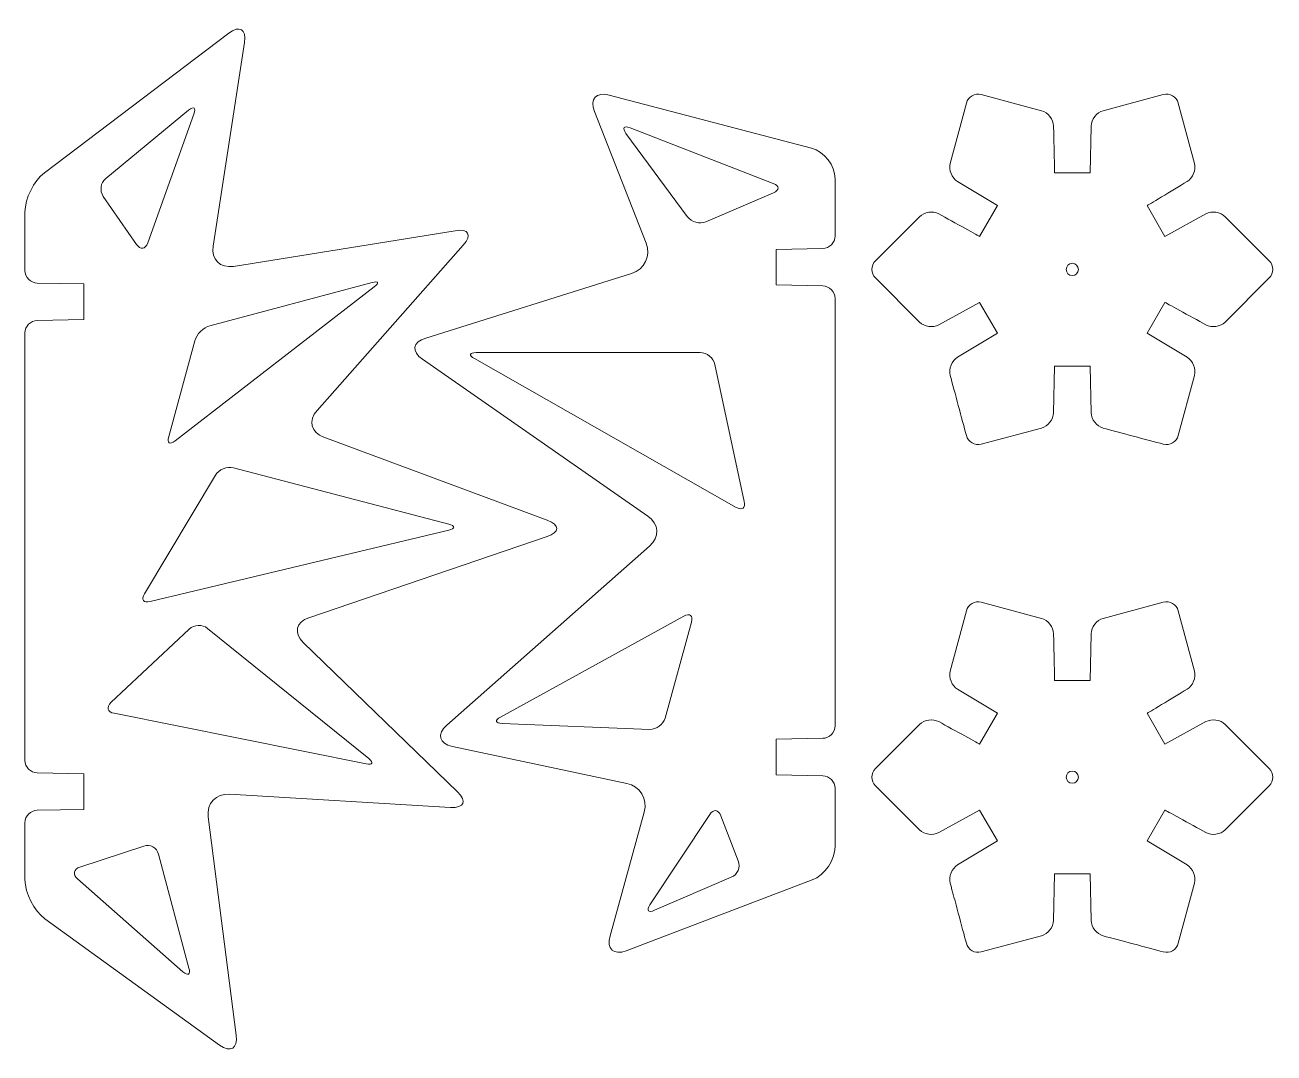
# Model space of a CAD drawing. Header units: inches. Extents: x 20 to 260, y -168 to -20.
# Drawn here: x 158 to 260, y -167.6 to -83.7 of the extents above; entities that cross this region are included whole.
import ezdxf

# ---------------------------------------------------------------- set-up
doc = ezdxf.new("R2010")
doc.units = ezdxf.units.IN
doc.header["$MEASUREMENT"] = 0
doc.layers.add('Layer 1', color=7, linetype='Continuous')

# ---------------------------------------------------------------- blocks, each defined once
blk = doc.blocks.new('block 2')
at = {"layer": 'Layer 1', "color": 1, "lineweight": 9}
for points, knots in [([(234.13, -110.81), (234.13, -110.81), (237.38, -108.84), (237.38, -108.84), (237.38, -108.84), (235.93, -106.33), (235.93, -106.33), (235.93, -106.33), (232.6, -108.16), (232.6, -108.16), (232.12, -108.43), (231.41, -108.33), (231.02, -107.94), (231.02, -107.94), (227.42, -104.34), (227.42, -104.34), (227.03, -103.95), (227.03, -103.32), (227.42, -102.93), (227.42, -102.93), (231.02, -99.34), (231.02, -99.34), (231.41, -98.95), (232.12, -98.84), (232.6, -99.11), (233.83, -99.79), (235.93, -100.94), (235.93, -100.94), (235.93, -100.94), (237.38, -98.43), (237.38, -98.43), (237.38, -98.43), (234.13, -96.46), (234.13, -96.46), (233.66, -96.18), (233.39, -95.51), (233.53, -94.98), (233.53, -94.98), (234.85, -90.07), (234.85, -90.07), (234.99, -89.54), (235.54, -89.22), (236.07, -89.36), (236.07, -89.36), (240.98, -90.68), (240.98, -90.68), (241.52, -90.82), (241.96, -91.38), (241.97, -91.94), (242, -93.34), (242.05, -95.74), (242.05, -95.74), (242.05, -95.74), (244.95, -95.74), (244.95, -95.74), (244.95, -95.74), (245.03, -91.94), (245.03, -91.94), (245.04, -91.38), (245.48, -90.82), (246.01, -90.68), (246.01, -90.68), (250.92, -89.36), (250.92, -89.36), (251.46, -89.22), (252, -89.54), (252.15, -90.07), (252.15, -90.07), (253.46, -94.98), (253.46, -94.98), (253.61, -95.51), (253.34, -96.18), (252.87, -96.46), (251.66, -97.19), (249.61, -98.43), (249.61, -98.43), (249.61, -98.43), (251.06, -100.94), (251.06, -100.94), (251.06, -100.94), (254.4, -99.11), (254.4, -99.11), (254.88, -98.84), (255.59, -98.95), (255.98, -99.34), (255.98, -99.34), (259.57, -102.93), (259.57, -102.93), (259.96, -103.32), (259.96, -103.95), (259.57, -104.34), (259.57, -104.34), (255.98, -107.94), (255.98, -107.94), (255.59, -108.33), (254.88, -108.43), (254.4, -108.16), (253.16, -107.48), (251.06, -106.33), (251.06, -106.33), (251.06, -106.33), (249.61, -108.84), (249.61, -108.84), (249.61, -108.84), (252.87, -110.81), (252.87, -110.81), (253.34, -111.1), (253.61, -111.76), (253.46, -112.3), (253.46, -112.3), (252.15, -117.2), (252.15, -117.2), (252, -117.74), (251.46, -118.05), (250.92, -117.91), (249.62, -117.56), (247.32, -116.95), (246.01, -116.6), (245.48, -116.45), (245.04, -115.89), (245.03, -115.34), (245.03, -115.34), (244.95, -111.54), (244.95, -111.54), (244.95, -111.54), (242.05, -111.54), (242.05, -111.54), (242.05, -111.54), (241.97, -115.34), (241.97, -115.34), (241.96, -115.89), (241.52, -116.45), (240.98, -116.6), (240.98, -116.6), (236.07, -117.91), (236.07, -117.91), (235.54, -118.05), (234.99, -117.74), (234.85, -117.2), (234.5, -115.9), (233.88, -113.6), (233.53, -112.3), (233.39, -111.76), (233.66, -111.1), (234.13, -110.81)], [0, 0, 0, 0, 1, 1, 1, 2, 2, 2, 3, 3, 3, 4, 4, 4, 5, 5, 5, 6, 6, 6, 7, 7, 7, 8, 8, 8, 9, 9, 9, 10, 10, 10, 11, 11, 11, 12, 12, 12, 13, 13, 13, 14, 14, 14, 15, 15, 15, 16, 16, 16, 17, 17, 17, 18, 18, 18, 19, 19, 19, 20, 20, 20, 21, 21, 21, 22, 22, 22, 23, 23, 23, 24, 24, 24, 25, 25, 25, 26, 26, 26, 27, 27, 27, 28, 28, 28, 29, 29, 29, 30, 30, 30, 31, 31, 31, 32, 32, 32, 33, 33, 33, 34, 34, 34, 35, 35, 35, 36, 36, 36, 37, 37, 37, 38, 38, 38, 39, 39, 39, 40, 40, 40, 41, 41, 41, 42, 42, 42, 43, 43, 43, 44, 44, 44, 45, 45, 45, 46, 46, 46, 47, 47, 47, 48, 48, 48, 48]), ([(243.5, -104.14), (243.22, -104.14), (243, -103.91), (243, -103.64), (243, -103.36), (243.22, -103.14), (243.5, -103.14), (243.77, -103.14), (244, -103.36), (244, -103.64), (244, -103.91), (243.77, -104.14), (243.5, -104.14)], [0, 0, 0, 0, 1, 1, 1, 2, 2, 2, 3, 3, 3, 4, 4, 4, 4])]:
    blk.add_open_spline(points, degree=3, knots=knots, dxfattribs=at)
blk = doc.blocks.new('block 3')
at = {"layer": 'Layer 1', "color": 1, "lineweight": 9}
for points, knots in [([(234.13, -152.27), (234.13, -152.27), (237.38, -150.3), (237.38, -150.3), (237.38, -150.3), (235.93, -147.79), (235.93, -147.79), (235.93, -147.79), (232.6, -149.62), (232.6, -149.62), (232.12, -149.89), (231.41, -149.79), (231.02, -149.4), (231.02, -149.4), (227.42, -145.81), (227.42, -145.81), (227.03, -145.42), (227.03, -144.78), (227.42, -144.39), (227.42, -144.39), (231.02, -140.8), (231.02, -140.8), (231.41, -140.41), (232.12, -140.31), (232.6, -140.57), (233.83, -141.25), (235.93, -142.4), (235.93, -142.4), (235.93, -142.4), (237.38, -139.89), (237.38, -139.89), (237.38, -139.89), (234.13, -137.92), (234.13, -137.92), (233.66, -137.64), (233.39, -136.97), (233.53, -136.44), (233.53, -136.44), (234.85, -131.53), (234.85, -131.53), (234.99, -131), (235.54, -130.68), (236.07, -130.82), (236.07, -130.82), (240.98, -132.14), (240.98, -132.14), (241.52, -132.28), (241.96, -132.85), (241.97, -133.4), (242, -134.8), (242.05, -137.2), (242.05, -137.2), (242.05, -137.2), (244.95, -137.2), (244.95, -137.2), (244.95, -137.2), (245.03, -133.4), (245.03, -133.4), (245.04, -132.85), (245.48, -132.28), (246.01, -132.14), (246.01, -132.14), (250.92, -130.82), (250.92, -130.82), (251.46, -130.68), (252, -131), (252.15, -131.53), (252.15, -131.53), (253.46, -136.44), (253.46, -136.44), (253.61, -136.97), (253.34, -137.64), (252.87, -137.92), (251.66, -138.65), (249.61, -139.89), (249.61, -139.89), (249.61, -139.89), (251.06, -142.4), (251.06, -142.4), (251.06, -142.4), (254.4, -140.57), (254.4, -140.57), (254.88, -140.31), (255.59, -140.41), (255.98, -140.8), (255.98, -140.8), (259.57, -144.39), (259.57, -144.39), (259.96, -144.78), (259.96, -145.41), (259.57, -145.81), (259.57, -145.81), (255.98, -149.4), (255.98, -149.4), (255.59, -149.79), (254.88, -149.89), (254.4, -149.62), (253.16, -148.95), (251.06, -147.79), (251.06, -147.79), (251.06, -147.79), (249.61, -150.3), (249.61, -150.3), (249.61, -150.3), (252.87, -152.27), (252.87, -152.27), (253.34, -152.56), (253.61, -153.22), (253.46, -153.76), (253.46, -153.76), (252.15, -158.67), (252.15, -158.67), (252, -159.2), (251.46, -159.52), (250.92, -159.37), (249.62, -159.02), (247.32, -158.41), (246.01, -158.06), (245.48, -157.92), (245.04, -157.35), (245.03, -156.8), (245.03, -156.8), (244.95, -153), (244.95, -153), (244.95, -153), (242.05, -153), (242.05, -153), (242.05, -153), (241.97, -156.8), (241.97, -156.8), (241.96, -157.35), (241.52, -157.91), (240.98, -158.06), (240.98, -158.06), (236.07, -159.37), (236.07, -159.37), (235.54, -159.52), (234.99, -159.2), (234.85, -158.67), (234.5, -157.36), (233.88, -155.06), (233.53, -153.76), (233.39, -153.22), (233.66, -152.56), (234.13, -152.27)], [0, 0, 0, 0, 1, 1, 1, 2, 2, 2, 3, 3, 3, 4, 4, 4, 5, 5, 5, 6, 6, 6, 7, 7, 7, 8, 8, 8, 9, 9, 9, 10, 10, 10, 11, 11, 11, 12, 12, 12, 13, 13, 13, 14, 14, 14, 15, 15, 15, 16, 16, 16, 17, 17, 17, 18, 18, 18, 19, 19, 19, 20, 20, 20, 21, 21, 21, 22, 22, 22, 23, 23, 23, 24, 24, 24, 25, 25, 25, 26, 26, 26, 27, 27, 27, 28, 28, 28, 29, 29, 29, 30, 30, 30, 31, 31, 31, 32, 32, 32, 33, 33, 33, 34, 34, 34, 35, 35, 35, 36, 36, 36, 37, 37, 37, 38, 38, 38, 39, 39, 39, 40, 40, 40, 41, 41, 41, 42, 42, 42, 43, 43, 43, 44, 44, 44, 45, 45, 45, 46, 46, 46, 47, 47, 47, 48, 48, 48, 48]), ([(243.5, -145.6), (243.22, -145.6), (243, -145.37), (243, -145.1), (243, -144.82), (243.22, -144.6), (243.5, -144.6), (243.77, -144.6), (244, -144.82), (244, -145.1), (244, -145.37), (243.77, -145.6), (243.5, -145.6)], [0, 0, 0, 0, 1, 1, 1, 2, 2, 2, 3, 3, 3, 4, 4, 4, 4])]:
    blk.add_open_spline(points, degree=3, knots=knots, dxfattribs=at)
blk = doc.blocks.new('block 13')
at = {"layer": 'Layer 1', "color": 1, "lineweight": 9}
for points in [[(171.36, -90.64), (171.36, -90.64), (164.59, -96.22), (164.59, -96.22), (164.17, -96.57), (164.08, -97.23), (164.39, -97.68), (164.39, -97.68), (167.11, -101.6), (167.11, -101.6), (167.43, -102.05), (167.83, -102), (168.02, -101.48), (168.02, -101.48), (171.79, -90.95), (171.79, -90.95), (171.98, -90.43), (171.78, -90.29), (171.36, -90.64)], [(170.26, -117.65), (170.26, -117.65), (186.51, -105.07), (186.51, -105.07), (186.95, -104.73), (186.87, -104.57), (186.33, -104.71), (186.33, -104.71), (173.1, -108.24), (173.1, -108.24), (172.56, -108.38), (172.01, -108.93), (171.87, -109.46), (171.87, -109.46), (169.73, -117.29), (169.73, -117.29), (169.58, -117.83), (169.82, -117.99), (170.26, -117.65)], [(168.21, -130.76), (168.21, -130.76), (192.59, -124.93), (192.59, -124.93), (193.13, -124.8), (193.13, -124.58), (192.6, -124.44), (192.6, -124.44), (175.02, -119.84), (175.02, -119.84), (174.49, -119.7), (173.82, -119.97), (173.54, -120.45), (173.54, -120.45), (167.75, -130.14), (167.75, -130.14), (167.46, -130.61), (167.67, -130.89), (168.21, -130.76)], [(165.27, -139.89), (165.27, -139.89), (185.86, -144.02), (185.86, -144.02), (186.4, -144.13), (186.49, -143.93), (186.06, -143.58), (186.06, -143.58), (172.91, -132.95), (172.91, -132.95), (172.48, -132.61), (171.8, -132.63), (171.4, -133.01), (171.4, -133.01), (165.02, -139.01), (165.02, -139.01), (164.62, -139.39), (164.73, -139.79), (165.27, -139.89)], [(162.29, -153.41), (162.29, -153.41), (170.89, -160.99), (170.89, -160.99), (171.31, -161.36), (171.53, -161.22), (171.38, -160.69), (171.38, -160.69), (168.9, -151.39), (168.9, -151.39), (168.76, -150.85), (168.22, -150.56), (167.69, -150.73), (167.69, -150.73), (162.49, -152.44), (162.49, -152.44), (161.97, -152.61), (161.88, -153.05), (162.29, -153.41)]]:
    blk.add_open_spline(points, degree=3, knots=[0, 0, 0, 0, 1, 1, 1, 2, 2, 2, 3, 3, 3, 4, 4, 4, 5, 5, 5, 6, 6, 6, 6], dxfattribs=at)
blk = doc.blocks.new('block 12')
at = {"layer": 'Layer 1', "color": 1, "lineweight": 9}
blk.add_open_spline([(173.88, -166.98), (174.78, -167.63), (175.39, -167.27), (175.25, -166.17), (175.25, -166.17), (172.96, -148.35), (172.96, -148.35), (172.82, -147.26), (173.59, -146.42), (174.7, -146.49), (174.7, -146.49), (192.75, -147.57), (192.75, -147.57), (193.86, -147.64), (194.11, -147.07), (193.31, -146.3), (193.31, -146.3), (180.72, -134.11), (180.72, -134.11), (179.93, -133.34), (180.13, -132.43), (181.18, -132.08), (181.18, -132.08), (200.62, -125.46), (200.62, -125.46), (201.66, -125.11), (201.67, -124.51), (200.64, -124.12), (200.64, -124.12), (182.4, -117.35), (182.4, -117.35), (181.36, -116.96), (181.11, -115.98), (181.85, -115.15), (181.85, -115.15), (193.78, -101.66), (193.78, -101.66), (194.51, -100.83), (194.22, -100.3), (193.13, -100.48), (193.13, -100.48), (175.02, -103.39), (175.02, -103.39), (173.93, -103.56), (173.18, -102.82), (173.35, -101.73), (173.35, -101.73), (175.92, -85.11), (175.92, -85.11), (176.09, -84.02), (175.51, -83.68), (174.63, -84.35), (174.63, -84.35), (159.59, -95.74), (159.59, -95.74), (158.71, -96.41), (158, -97.85), (158, -98.95), (158, -98.95), (158, -103.73), (158, -103.73), (158, -104.28), (158.45, -104.74), (159, -104.75), (159, -104.75), (162.8, -104.83), (162.8, -104.83), (162.8, -104.83), (162.8, -107.73), (162.8, -107.73), (162.8, -107.73), (159, -107.81), (159, -107.81), (158.45, -107.82), (158, -108.27), (158, -108.83), (158, -108.83), (158, -143.73), (158, -143.73), (158, -144.28), (158.45, -144.74), (159, -144.75), (159, -144.75), (162.8, -144.83), (162.8, -144.83), (162.8, -144.83), (162.8, -147.73), (162.8, -147.73), (162.8, -147.73), (159, -147.81), (159, -147.81), (158.45, -147.82), (158, -148.27), (158, -148.83), (158, -148.83), (158, -153.48), (158, -153.48), (158, -154.59), (158.73, -156.01), (159.62, -156.66), (159.62, -156.66), (173.88, -166.98), (173.88, -166.98)], degree=3, knots=[0, 0, 0, 0, 1, 1, 1, 2, 2, 2, 3, 3, 3, 4, 4, 4, 5, 5, 5, 6, 6, 6, 7, 7, 7, 8, 8, 8, 9, 9, 9, 10, 10, 10, 11, 11, 11, 12, 12, 12, 13, 13, 13, 14, 14, 14, 15, 15, 15, 16, 16, 16, 17, 17, 17, 18, 18, 18, 19, 19, 19, 20, 20, 20, 21, 21, 21, 22, 22, 22, 23, 23, 23, 24, 24, 24, 25, 25, 25, 26, 26, 26, 27, 27, 27, 28, 28, 28, 29, 29, 29, 30, 30, 30, 31, 31, 31, 32, 32, 32, 33, 33, 33, 34, 34, 34, 34], dxfattribs=at)
at = {"layer": 'Layer 1'}
blk.add_blockref('block 13', (0, 0), dxfattribs=at)
blk = doc.blocks.new('block 15')
at = {"layer": 'Layer 1', "color": 1, "lineweight": 9}
for points in [[(219.09, -96.62), (219.09, -96.62), (207.4, -92.08), (207.4, -92.08), (206.88, -91.88), (206.73, -92.08), (207.06, -92.53), (207.06, -92.53), (212.07, -99.33), (212.07, -99.33), (212.4, -99.78), (213.08, -99.96), (213.58, -99.75), (213.58, -99.75), (219.1, -97.38), (219.1, -97.38), (219.61, -97.16), (219.6, -96.82), (219.09, -96.62)], [(194.69, -110.92), (194.69, -110.92), (216.06, -123.07), (216.06, -123.07), (216.54, -123.34), (216.84, -123.12), (216.72, -122.58), (216.72, -122.58), (214.32, -111.41), (214.32, -111.41), (214.2, -110.87), (213.66, -110.43), (213.11, -110.43), (213.11, -110.43), (194.82, -110.43), (194.82, -110.43), (194.27, -110.43), (194.21, -110.65), (194.69, -110.92)], [(211.79, -131.96), (211.79, -131.96), (196.82, -140.19), (196.82, -140.19), (196.34, -140.46), (196.39, -140.69), (196.95, -140.71), (196.95, -140.71), (209, -141.2), (209, -141.2), (209.55, -141.22), (210.12, -140.81), (210.26, -140.28), (210.26, -140.28), (212.4, -132.44), (212.4, -132.44), (212.55, -131.91), (212.27, -131.69), (211.79, -131.96)], [(209.39, -155.97), (209.39, -155.97), (215.66, -153.27), (215.66, -153.27), (216.17, -153.06), (216.42, -152.46), (216.22, -151.94), (216.22, -151.94), (214.81, -148.25), (214.81, -148.25), (214.61, -147.73), (214.2, -147.69), (213.9, -148.15), (213.9, -148.15), (209.02, -155.54), (209.02, -155.54), (208.71, -156), (208.88, -156.19), (209.39, -155.97)]]:
    blk.add_open_spline(points, degree=3, knots=[0, 0, 0, 0, 1, 1, 1, 2, 2, 2, 3, 3, 3, 4, 4, 4, 5, 5, 5, 6, 6, 6, 6], dxfattribs=at)
blk = doc.blocks.new('block 14')
at = {"layer": 'Layer 1', "color": 1, "lineweight": 9}
blk.add_open_spline([(204.5, -90.75), (204.5, -90.75), (208.7, -101.5), (208.7, -101.5), (209.1, -102.53), (208.58, -103.63), (207.52, -103.97), (207.52, -103.97), (190.71, -109.24), (190.71, -109.24), (189.65, -109.57), (189.53, -110.35), (190.44, -110.98), (190.44, -110.98), (208.85, -123.78), (208.85, -123.78), (209.76, -124.41), (209.82, -125.51), (208.99, -126.24), (208.99, -126.24), (192.43, -140.86), (192.43, -140.86), (191.6, -141.59), (191.81, -142.37), (192.89, -142.6), (192.89, -142.6), (207.13, -145.61), (207.13, -145.61), (208.21, -145.84), (208.85, -146.89), (208.55, -147.96), (208.55, -147.96), (205.76, -158.06), (205.76, -158.06), (205.46, -159.13), (206.06, -159.67), (207.09, -159.28), (207.09, -159.28), (222.26, -153.5), (222.26, -153.5), (223.29, -153.1), (224.13, -151.89), (224.13, -150.79), (224.13, -150.79), (224.13, -146.01), (224.13, -146.01), (224.13, -145.46), (223.68, -145), (223.13, -144.99), (223.13, -144.99), (219.33, -144.91), (219.33, -144.91), (219.33, -144.91), (219.33, -142.01), (219.33, -142.01), (219.33, -142.01), (223.13, -141.93), (223.13, -141.93), (223.68, -141.92), (224.13, -141.46), (224.13, -140.91), (224.13, -140.91), (224.13, -106.01), (224.13, -106.01), (224.13, -105.46), (223.68, -105), (223.13, -104.99), (223.13, -104.99), (219.33, -104.91), (219.33, -104.91), (219.33, -104.91), (219.33, -102.01), (219.33, -102.01), (219.33, -102.01), (223.13, -101.93), (223.13, -101.93), (223.68, -101.92), (224.13, -101.46), (224.13, -100.91), (224.13, -100.91), (224.13, -96.25), (224.13, -96.25), (224.13, -95.15), (223.26, -94.03), (222.2, -93.74), (222.2, -93.74), (205.7, -89.4), (205.7, -89.4), (204.63, -89.12), (204.09, -89.72), (204.5, -90.75)], degree=3, knots=[0, 0, 0, 0, 1, 1, 1, 2, 2, 2, 3, 3, 3, 4, 4, 4, 5, 5, 5, 6, 6, 6, 7, 7, 7, 8, 8, 8, 9, 9, 9, 10, 10, 10, 11, 11, 11, 12, 12, 12, 13, 13, 13, 14, 14, 14, 15, 15, 15, 16, 16, 16, 17, 17, 17, 18, 18, 18, 19, 19, 19, 20, 20, 20, 21, 21, 21, 22, 22, 22, 23, 23, 23, 24, 24, 24, 25, 25, 25, 26, 26, 26, 27, 27, 27, 28, 28, 28, 29, 29, 29, 30, 30, 30, 30], dxfattribs=at)
at = {"layer": 'Layer 1'}
blk.add_blockref('block 15', (0, 0), dxfattribs=at)

msp = doc.modelspace()

# ---------------------------------------------------------------- block references
at = {"layer": 'Layer 1'}
for name in ['block 12', 'block 14', 'block 2', 'block 3']:
    msp.add_blockref(name, (0, 0), dxfattribs=at)

doc.saveas('drawing.dxf')
